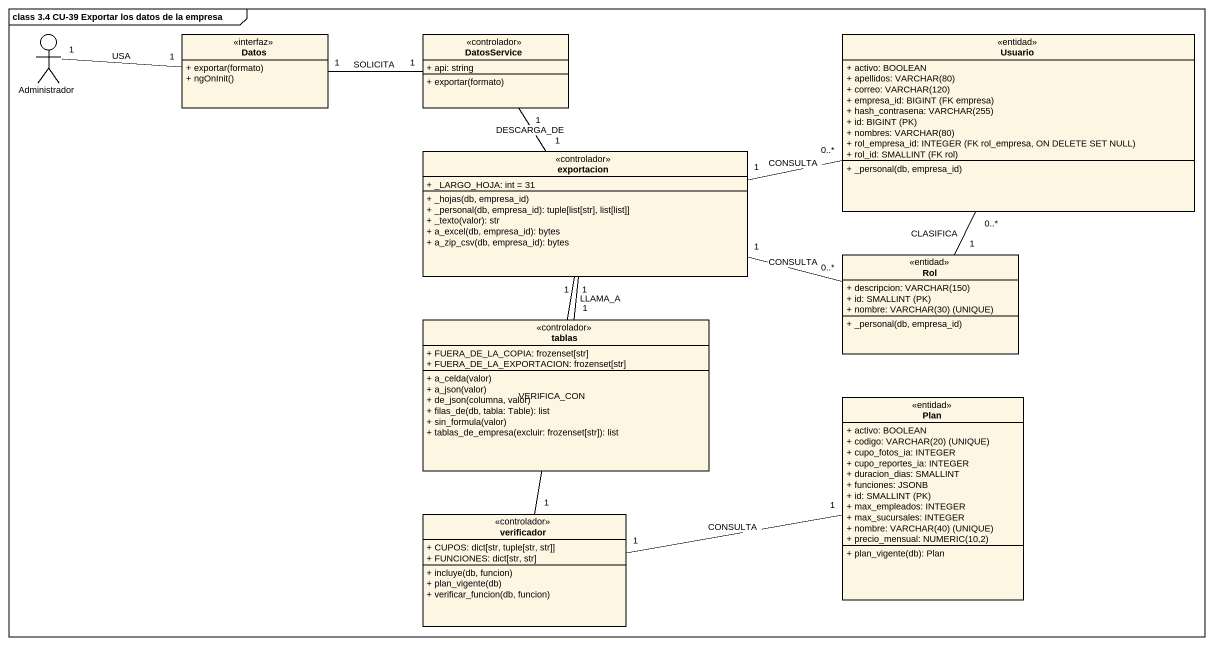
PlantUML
@startuml
mainframe class 3.4 CU-39 Exportar los datos de la empresa
allowmixing
hide circle
hide empty members
skinparam classAttributeIconSize 0
actor Administrador
class Datos <<interfaz>> {
  + exportar(formato)
  + ngOnInit()
}
class DatosService <<controlador>> {
  + api: string
  + exportar(formato)
}
class Usuario <<entidad>> {
  + activo: BOOLEAN
  {field} + apellidos: VARCHAR(80)
  {field} + correo: VARCHAR(120)
  {field} + empresa_id: BIGINT (FK empresa)
  {field} + hash_contrasena: VARCHAR(255)
  {field} + id: BIGINT (PK)
  {field} + nombres: VARCHAR(80)
  {field} + rol_empresa_id: INTEGER (FK rol_empresa, ON DELETE SET NULL)
  {field} + rol_id: SMALLINT (FK rol)
  + _personal(db, empresa_id)
}
class exportacion <<controlador>> {
  + _LARGO_HOJA: int = 31
  + _hojas(db, empresa_id)
  + _personal(db, empresa_id): tuple[list[str], list[list]]
  + _texto(valor): str
  + a_excel(db, empresa_id): bytes
  + a_zip_csv(db, empresa_id): bytes
}
class Rol <<entidad>> {
  {field} + descripcion: VARCHAR(150)
  {field} + id: SMALLINT (PK)
  {field} + nombre: VARCHAR(30) (UNIQUE)
  + _personal(db, empresa_id)
}
class tablas <<controlador>> {
  + FUERA_DE_LA_COPIA: frozenset[str]
  + FUERA_DE_LA_EXPORTACION: frozenset[str]
  + a_celda(valor)
  + a_json(valor)
  + de_json(columna, valor)
  + filas_de(db, tabla: Table): list
  + sin_formula(valor)
  + tablas_de_empresa(excluir: frozenset[str]): list
}
class Plan <<entidad>> {
  + activo: BOOLEAN
  {field} + codigo: VARCHAR(20) (UNIQUE)
  + cupo_fotos_ia: INTEGER
  + cupo_reportes_ia: INTEGER
  + duracion_dias: SMALLINT
  + funciones: JSONB
  {field} + id: SMALLINT (PK)
  + max_empleados: INTEGER
  + max_sucursales: INTEGER
  {field} + nombre: VARCHAR(40) (UNIQUE)
  {field} + precio_mensual: NUMERIC(10,2)
  + plan_vigente(db): Plan
}
class verificador <<controlador>> {
  + CUPOS: dict[str, tuple[str, str]]
  + FUNCIONES: dict[str, str]
  + incluye(db, funcion)
  + plan_vigente(db)
  + verificar_funcion(db, funcion)
}
Administrador "1" -right- "1" Datos : USA
Datos "1" -right- "1" DatosService : SOLICITA
DatosService "1" -- "1" exportacion : DESCARGA_DE
exportacion "1" -right- "0..*" Usuario : CONSULTA
exportacion "1" -right- "0..*" Rol : CONSULTA
exportacion "1" -- "1" tablas : LLAMA_A
exportacion "1" -- "1" verificador : VERIFICA_CON
Rol "1" -up- "0..*" Usuario : CLASIFICA
verificador "1" -right- "1" Plan : CONSULTA
@enduml
